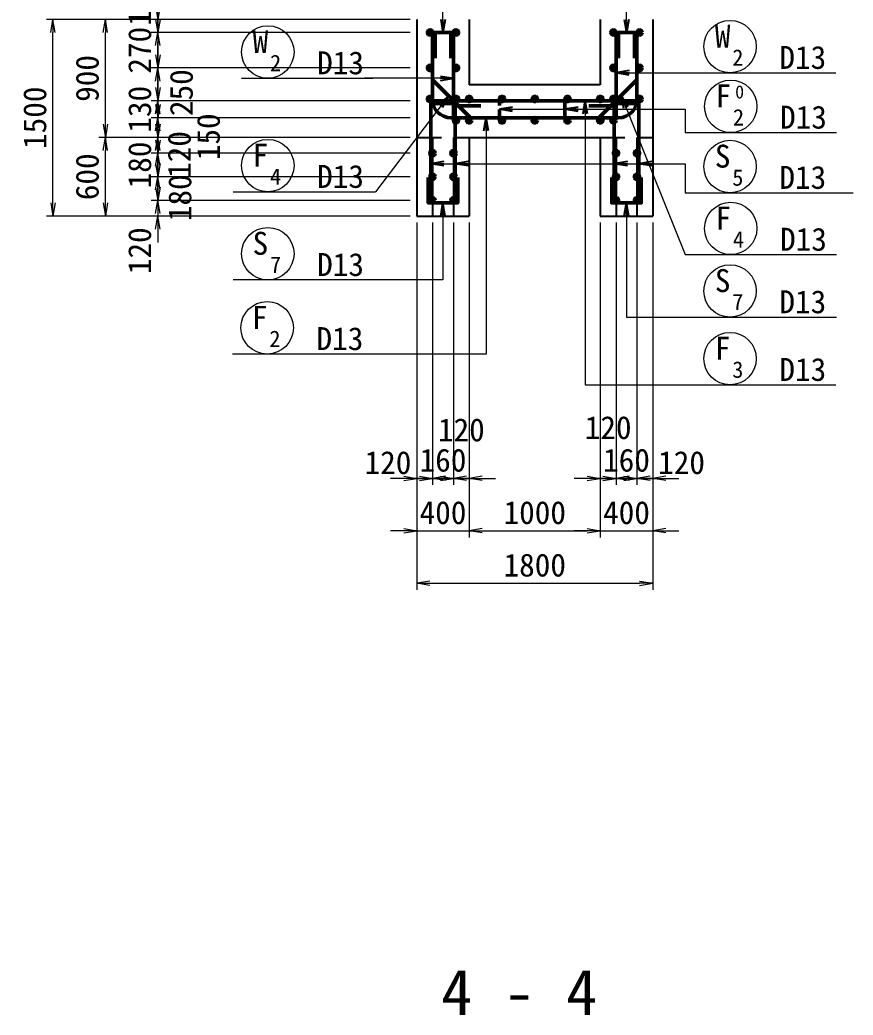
# Model space of a CAD drawing. Header units: millimetres. Extents: x 0 to 126150, y 0 to 29700.
# Drawn here: x 11124 to 17481, y 15986 to 23576 of the extents above; entities that cross this region are included whole.
import ezdxf
from ezdxf.enums import TextEntityAlignment as Align

# ---------------------------------------------------------------- set-up
doc = ezdxf.new("R2010")
doc.units = ezdxf.units.MM
doc.header["$LTSCALE"] = 500
doc.linetypes.add('DASHED2', pattern=[0.375, 0.25, -0.125])
doc.layers.get('Defpoints').update_dxf_attribs({"color": 8})
for name, color, linetype, lineweight in [('D-STR', 3, 'Continuous', 25), ('D-STR-DIM', 7, 'Continuous', 13), ('D-STR-HTXT', 4, 'Continuous', 13), ('D-STR-STR1', 1, 'Continuous', 50), ('D-STR-STR2', 40, 'Continuous', 50), ('D-STR-STR3', 2, 'Continuous', 50), ('D-STR-TXT', 7, 'Continuous', 13)]:
    doc.layers.add(name, color=color, linetype=linetype, lineweight=lineweight)
doc.styles.add('YOKO_GOTHIC', font='')
doc.styles.get('YOKO_GOTHIC').set_extended_font_data('MS Gothic')
doc.dimstyles.new('S50', dxfattribs={"dimscale": 50, "dimtxt": 3.5, "dimasz": 2, "dimexe": 1, "dimexo": 1, "dimgap": 1, "dimtad": 1, "dimdec": 0, "dimzin": 1, "dimdsep": 46, "dimtxsty": 'YOKO_GOTHIC', "dimblk": 'OPEN', "dimcen": 0, "dimclrd": 256, "dimclre": 256, "dimclrt": 256, "dimaunit": 1, "dimadec": 3, "dimazin": 0, "dimtfac": 1, "dimtdec": 0, "dimtix": 1, "dimtmove": 2, "dimatfit": 3, "dimldrblk": 'OPEN', "dimfxl": 1, "dimlwd": -1, "dimlwe": -1, "dimarcsym": 2})

# ---------------------------------------------------------------- blocks, each defined once
blk = doc.blocks.new('_Open')
at = {"color": 0, "linetype": 'ByBlock', "lineweight": -2}
for p, q in [((-1, 0.167), (0, 0)), ((-1, -0.167), (0, 0)), ((0, 0), (-1, 0))]:
    blk.add_line(p, q, dxfattribs=at)
blk = doc.blocks.new('*D15')
at = {"layer": 'D-STR-DIM', "ltscale": 1500, "transparency": 16777216}
for p, q in [((14152.1, 22029.4), (14152.1, 19229.4)), ((15952.1, 22029.4), (15952.1, 19229.4)), ((14252.1, 19279.4), (15852.1, 19279.4))]:
    blk.add_line(p, q, dxfattribs=at)
at = {"layer": 'Defpoints', "color": 0, "ltscale": 1500, "transparency": 16777216}
for p in [(14152.1, 22079.4), (15952.1, 22079.4), (15952.1, 19279.4)]:
    blk.add_point(p, dxfattribs=at)
at = {"layer": 'D-STR-DIM', "ltscale": 1500, "transparency": 16777216, "xscale": 100, "yscale": 100, "zscale": 100, "rotation": 180}
blk.add_blockref('_Open', (14152.1, 19279.4), dxfattribs=at)
at = {"layer": 'D-STR-DIM', "ltscale": 1500, "transparency": 16777216, "xscale": 100, "yscale": 100, "zscale": 100}
blk.add_blockref('_Open', (15952.1, 19279.4), dxfattribs=at)
at = {"layer": 'D-STR-DIM', "ltscale": 1500, "transparency": 16777216, "insert": (15052.1, 19416.9), "char_height": 175, "attachment_point": 5, "style": 'YOKO_GOTHIC'}
blk.add_mtext('1800', dxfattribs=at)
blk = doc.blocks.new('*D16')
at = {"layer": 'D-STR-DIM', "ltscale": 1500, "transparency": 16777216}
for p, q in [((14152.1, 22029.4), (14152.1, 19629.4)), ((14552.1, 22029.4), (14552.1, 19629.4)), ((14052.1, 19679.4), (13952.1, 19679.4)), ((14152.1, 19679.4), (14552.1, 19679.4)), ((14652.1, 19679.4), (14752.1, 19679.4))]:
    blk.add_line(p, q, dxfattribs=at)
at = {"layer": 'Defpoints', "color": 0, "ltscale": 1500, "transparency": 16777216}
for p in [(14152.1, 22079.4), (14552.1, 22079.4), (14552.1, 19679.4)]:
    blk.add_point(p, dxfattribs=at)
at = {"layer": 'D-STR-DIM', "ltscale": 1500, "transparency": 16777216, "xscale": 100, "yscale": 100, "zscale": 100}
blk.add_blockref('_Open', (14152.1, 19679.4), dxfattribs=at)
at = {"layer": 'D-STR-DIM', "ltscale": 1500, "transparency": 16777216, "xscale": 100, "yscale": 100, "zscale": 100, "rotation": 180}
blk.add_blockref('_Open', (14552.1, 19679.4), dxfattribs=at)
at = {"layer": 'D-STR-DIM', "ltscale": 1500, "transparency": 16777216, "insert": (14352.1, 19816.9), "char_height": 175, "attachment_point": 5, "style": 'YOKO_GOTHIC'}
blk.add_mtext('400', dxfattribs=at)
blk = doc.blocks.new('*D17')
at = {"layer": 'D-STR-DIM', "ltscale": 1500, "transparency": 16777216}
for p, q in [((14552.1, 22029.4), (14552.1, 19629.4)), ((15552.1, 22029.4), (15552.1, 19629.4)), ((14652.1, 19679.4), (15452.1, 19679.4))]:
    blk.add_line(p, q, dxfattribs=at)
at = {"layer": 'Defpoints', "color": 0, "ltscale": 1500, "transparency": 16777216}
for p in [(14552.1, 22079.4), (15552.1, 22079.4), (15552.1, 19679.4)]:
    blk.add_point(p, dxfattribs=at)
at = {"layer": 'D-STR-DIM', "ltscale": 1500, "transparency": 16777216, "xscale": 100, "yscale": 100, "zscale": 100, "rotation": 180}
blk.add_blockref('_Open', (14552.1, 19679.4), dxfattribs=at)
at = {"layer": 'D-STR-DIM', "ltscale": 1500, "transparency": 16777216, "xscale": 100, "yscale": 100, "zscale": 100}
blk.add_blockref('_Open', (15552.1, 19679.4), dxfattribs=at)
at = {"layer": 'D-STR-DIM', "ltscale": 1500, "transparency": 16777216, "insert": (15052.1, 19816.9), "char_height": 175, "attachment_point": 5, "style": 'YOKO_GOTHIC'}
blk.add_mtext('1000', dxfattribs=at)
blk = doc.blocks.new('*D18')
at = {"layer": 'D-STR-DIM', "ltscale": 1500, "transparency": 16777216}
for p, q in [((15552.1, 22029.4), (15552.1, 19629.4)), ((15952.1, 22029.4), (15952.1, 19629.4)), ((15452.1, 19679.4), (15352.1, 19679.4)), ((15552.1, 19679.4), (15952.1, 19679.4)), ((16052.1, 19679.4), (16152.1, 19679.4))]:
    blk.add_line(p, q, dxfattribs=at)
at = {"layer": 'Defpoints', "color": 0, "ltscale": 1500, "transparency": 16777216}
for p in [(15552.1, 22079.4), (15952.1, 22079.4), (15952.1, 19679.4)]:
    blk.add_point(p, dxfattribs=at)
at = {"layer": 'D-STR-DIM', "ltscale": 1500, "transparency": 16777216, "xscale": 100, "yscale": 100, "zscale": 100}
blk.add_blockref('_Open', (15552.1, 19679.4), dxfattribs=at)
at = {"layer": 'D-STR-DIM', "ltscale": 1500, "transparency": 16777216, "xscale": 100, "yscale": 100, "zscale": 100, "rotation": 180}
blk.add_blockref('_Open', (15952.1, 19679.4), dxfattribs=at)
at = {"layer": 'D-STR-DIM', "ltscale": 1500, "transparency": 16777216, "insert": (15752.1, 19816.9), "char_height": 175, "attachment_point": 5, "style": 'YOKO_GOTHIC'}
blk.add_mtext('400', dxfattribs=at)
blk = doc.blocks.new('*D19')
at = {"layer": 'D-STR-DIM', "ltscale": 1500, "transparency": 16777216}
for p, q in [((14272.1, 22029.4), (14272.1, 20029.4)), ((14432.1, 22029.4), (14432.1, 20029.4)), ((14172.1, 20079.4), (14072.1, 20079.4)), ((14272.1, 20079.4), (14432.1, 20079.4)), ((14532.1, 20079.4), (14632.1, 20079.4))]:
    blk.add_line(p, q, dxfattribs=at)
at = {"layer": 'Defpoints', "color": 0, "ltscale": 1500, "transparency": 16777216}
for p in [(14272.1, 22079.4), (14432.1, 22079.4), (14432.1, 20079.4)]:
    blk.add_point(p, dxfattribs=at)
at = {"layer": 'D-STR-DIM', "ltscale": 1500, "transparency": 16777216, "xscale": 100, "yscale": 100, "zscale": 100}
blk.add_blockref('_Open', (14272.1, 20079.4), dxfattribs=at)
at = {"layer": 'D-STR-DIM', "ltscale": 1500, "transparency": 16777216, "xscale": 100, "yscale": 100, "zscale": 100, "rotation": 180}
blk.add_blockref('_Open', (14432.1, 20079.4), dxfattribs=at)
at = {"layer": 'D-STR-DIM', "ltscale": 1500, "transparency": 16777216, "insert": (14352.1, 20216.9), "char_height": 175, "attachment_point": 5, "style": 'YOKO_GOTHIC'}
blk.add_mtext('160', dxfattribs=at)
blk = doc.blocks.new('*D20')
at = {"layer": 'D-STR-DIM', "ltscale": 1500, "transparency": 16777216}
for p, q in [((14152.1, 22029.4), (14152.1, 20029.4)), ((14272.1, 22029.4), (14272.1, 20029.4)), ((14052.1, 20079.4), (13952.1, 20079.4)), ((14152.1, 20079.4), (14272.1, 20079.4)), ((14372.1, 20079.4), (14472.1, 20079.4))]:
    blk.add_line(p, q, dxfattribs=at)
at = {"layer": 'Defpoints', "color": 0, "ltscale": 1500, "transparency": 16777216}
for p in [(14152.1, 22079.4), (14272.1, 22079.4), (14272.1, 20079.4)]:
    blk.add_point(p, dxfattribs=at)
at = {"layer": 'D-STR-DIM', "ltscale": 1500, "transparency": 16777216, "xscale": 100, "yscale": 100, "zscale": 100}
blk.add_blockref('_Open', (14152.1, 20079.4), dxfattribs=at)
at = {"layer": 'D-STR-DIM', "ltscale": 1500, "transparency": 16777216, "xscale": 100, "yscale": 100, "zscale": 100, "rotation": 180}
blk.add_blockref('_Open', (14272.1, 20079.4), dxfattribs=at)
at = {"layer": 'D-STR-DIM', "ltscale": 1500, "transparency": 16777216, "insert": (13932.2, 20198.2), "char_height": 175, "attachment_point": 5, "style": 'YOKO_GOTHIC'}
blk.add_mtext('120', dxfattribs=at)
blk = doc.blocks.new('*D21')
at = {"layer": 'D-STR-DIM', "ltscale": 1500, "transparency": 16777216}
for p, q in [((14432.1, 22029.4), (14432.1, 20029.4)), ((14552.1, 22029.4), (14552.1, 20029.4)), ((14332.1, 20079.4), (14232.1, 20079.4)), ((14552.1, 20079.4), (14432.1, 20079.4)), ((14652.1, 20079.4), (14752.1, 20079.4))]:
    blk.add_line(p, q, dxfattribs=at)
at = {"layer": 'Defpoints', "color": 0, "ltscale": 1500, "transparency": 16777216}
for p in [(14432.1, 22079.4), (14552.1, 22079.4), (14432.1, 20079.4)]:
    blk.add_point(p, dxfattribs=at)
at = {"layer": 'D-STR-DIM', "ltscale": 1500, "transparency": 16777216, "xscale": 100, "yscale": 100, "zscale": 100}
blk.add_blockref('_Open', (14432.1, 20079.4), dxfattribs=at)
at = {"layer": 'D-STR-DIM', "ltscale": 1500, "transparency": 16777216, "xscale": 100, "yscale": 100, "zscale": 100, "rotation": 180}
blk.add_blockref('_Open', (14552.1, 20079.4), dxfattribs=at)
at = {"layer": 'D-STR-DIM', "ltscale": 1500, "transparency": 16777216, "insert": (14492.1, 20448.2), "char_height": 175, "attachment_point": 5, "style": 'YOKO_GOTHIC'}
blk.add_mtext('120', dxfattribs=at)
blk = doc.blocks.new('*D22')
at = {"layer": 'D-STR-DIM', "ltscale": 1500, "transparency": 16777216}
for p, q in [((15672.1, 22029.4), (15672.1, 20029.4)), ((15832.1, 22029.4), (15832.1, 20029.4)), ((15572.1, 20079.4), (15472.1, 20079.4)), ((15832.1, 20079.4), (15672.1, 20079.4)), ((15932.1, 20079.4), (16032.1, 20079.4))]:
    blk.add_line(p, q, dxfattribs=at)
at = {"layer": 'Defpoints', "color": 0, "ltscale": 1500, "transparency": 16777216}
for p in [(15672.1, 22079.4), (15832.1, 22079.4), (15672.1, 20079.4)]:
    blk.add_point(p, dxfattribs=at)
at = {"layer": 'D-STR-DIM', "ltscale": 1500, "transparency": 16777216, "xscale": 100, "yscale": 100, "zscale": 100}
blk.add_blockref('_Open', (15672.1, 20079.4), dxfattribs=at)
at = {"layer": 'D-STR-DIM', "ltscale": 1500, "transparency": 16777216, "xscale": 100, "yscale": 100, "zscale": 100, "rotation": 180}
blk.add_blockref('_Open', (15832.1, 20079.4), dxfattribs=at)
at = {"layer": 'D-STR-DIM', "ltscale": 1500, "transparency": 16777216, "insert": (15752.1, 20216.9), "char_height": 175, "attachment_point": 5, "style": 'YOKO_GOTHIC'}
blk.add_mtext('160', dxfattribs=at)
blk = doc.blocks.new('*D23')
at = {"layer": 'D-STR-DIM', "ltscale": 1500, "transparency": 16777216}
for p, q in [((15552.1, 22029.4), (15552.1, 20029.4)), ((15672.1, 22029.4), (15672.1, 20029.4)), ((15452.1, 20079.4), (15352.1, 20079.4)), ((15552.1, 20079.4), (15672.1, 20079.4)), ((15772.1, 20079.4), (15872.1, 20079.4))]:
    blk.add_line(p, q, dxfattribs=at)
at = {"layer": 'Defpoints', "color": 0, "ltscale": 1500, "transparency": 16777216}
for p in [(15552.1, 22079.4), (15672.1, 22079.4), (15672.1, 20079.4)]:
    blk.add_point(p, dxfattribs=at)
at = {"layer": 'D-STR-DIM', "ltscale": 1500, "transparency": 16777216, "xscale": 100, "yscale": 100, "zscale": 100}
blk.add_blockref('_Open', (15552.1, 20079.4), dxfattribs=at)
at = {"layer": 'D-STR-DIM', "ltscale": 1500, "transparency": 16777216, "xscale": 100, "yscale": 100, "zscale": 100, "rotation": 180}
blk.add_blockref('_Open', (15672.1, 20079.4), dxfattribs=at)
at = {"layer": 'D-STR-DIM', "ltscale": 1500, "transparency": 16777216, "insert": (15612.1, 20465.2), "char_height": 175, "attachment_point": 5, "style": 'YOKO_GOTHIC'}
blk.add_mtext('120', dxfattribs=at)
blk = doc.blocks.new('*D24')
at = {"layer": 'D-STR-DIM', "ltscale": 1500, "transparency": 16777216}
for p, q in [((12176.5, 23679.4), (12176.5, 23779.4)), ((14102.1, 23579.4), (12126.5, 23579.4)), ((12176.5, 23579.4), (12176.5, 23479.4)), ((14102.1, 23479.4), (12126.5, 23479.4)), ((12176.5, 23379.4), (12176.5, 23279.4))]:
    blk.add_line(p, q, dxfattribs=at)
at = {"layer": 'Defpoints', "color": 0, "ltscale": 1500, "transparency": 16777216}
for p in [(14152.1, 23579.4), (12176.5, 23479.4), (14152.1, 23479.4)]:
    blk.add_point(p, dxfattribs=at)
at = {"layer": 'D-STR-DIM', "ltscale": 1500, "transparency": 16777216, "xscale": 100, "yscale": 100, "zscale": 100}
for p, rotation in [((12176.5, 23579.4), 270), ((12176.5, 23479.4), 90)]:
    blk.add_blockref('_Open', p, dxfattribs=dict(at, rotation=rotation))
at = {"layer": 'D-STR-DIM', "ltscale": 1500, "transparency": 16777216, "insert": (12039, 23710.1), "char_height": 175, "attachment_point": 5, "rotation": 90, "style": 'YOKO_GOTHIC'}
blk.add_mtext('100', dxfattribs=at)
blk = doc.blocks.new('*D25')
at = {"layer": 'D-STR-DIM', "ltscale": 1500, "transparency": 16777216}
for p, q in [((12176.5, 23579.4), (12176.5, 23679.4)), ((14102.1, 23479.4), (12126.5, 23479.4)), ((12176.5, 23479.4), (12176.5, 23209.4)), ((14102.1, 23209.4), (12126.5, 23209.4)), ((12176.5, 23109.4), (12176.5, 23009.4))]:
    blk.add_line(p, q, dxfattribs=at)
at = {"layer": 'Defpoints', "color": 0, "ltscale": 1500, "transparency": 16777216}
for p in [(14152.1, 23479.4), (12176.5, 23209.4), (14152.1, 23209.4)]:
    blk.add_point(p, dxfattribs=at)
at = {"layer": 'D-STR-DIM', "ltscale": 1500, "transparency": 16777216, "xscale": 100, "yscale": 100, "zscale": 100}
for p, rotation in [((12176.5, 23479.4), 270), ((12176.5, 23209.4), 90)]:
    blk.add_blockref('_Open', p, dxfattribs=dict(at, rotation=rotation))
at = {"layer": 'D-STR-DIM', "ltscale": 1500, "transparency": 16777216, "insert": (12039, 23344.4), "char_height": 175, "attachment_point": 5, "rotation": 90, "style": 'YOKO_GOTHIC'}
blk.add_mtext('270', dxfattribs=at)
blk = doc.blocks.new('*D26')
at = {"layer": 'D-STR-DIM', "ltscale": 1500, "transparency": 16777216}
for p, q in [((12176.5, 23309.4), (12176.5, 23409.4)), ((14102.1, 23209.4), (12126.5, 23209.4)), ((12176.5, 23209.4), (12176.5, 22959.4)), ((14102.1, 22959.4), (12126.5, 22959.4)), ((12176.5, 22859.4), (12176.5, 22759.4))]:
    blk.add_line(p, q, dxfattribs=at)
at = {"layer": 'Defpoints', "color": 0, "ltscale": 1500, "transparency": 16777216}
for p in [(14152.1, 23209.4), (12176.5, 22959.4), (14152.1, 22959.4)]:
    blk.add_point(p, dxfattribs=at)
at = {"layer": 'D-STR-DIM', "ltscale": 1500, "transparency": 16777216, "xscale": 100, "yscale": 100, "zscale": 100}
for p, rotation in [((12176.5, 23209.4), 270), ((12176.5, 22959.4), 90)]:
    blk.add_blockref('_Open', p, dxfattribs=dict(at, rotation=rotation))
at = {"layer": 'D-STR-DIM', "ltscale": 1500, "transparency": 16777216, "insert": (12357, 23020.9), "char_height": 175, "attachment_point": 5, "rotation": 90, "style": 'YOKO_GOTHIC'}
blk.add_mtext('250', dxfattribs=at)
blk = doc.blocks.new('*D27')
at = {"layer": 'D-STR-DIM', "ltscale": 1500, "transparency": 16777216}
for p, q in [((12176.5, 23059.4), (12176.5, 23159.4)), ((14102.1, 22959.4), (12126.5, 22959.4)), ((12176.5, 22959.4), (12176.5, 22829.4)), ((14102.1, 22829.4), (12126.5, 22829.4)), ((12176.5, 22729.4), (12176.5, 22629.4))]:
    blk.add_line(p, q, dxfattribs=at)
at = {"layer": 'Defpoints', "color": 0, "ltscale": 1500, "transparency": 16777216}
for p in [(14152.1, 22959.4), (12176.5, 22829.4), (14152.1, 22829.4)]:
    blk.add_point(p, dxfattribs=at)
at = {"layer": 'D-STR-DIM', "ltscale": 1500, "transparency": 16777216, "xscale": 100, "yscale": 100, "zscale": 100}
for p, rotation in [((12176.5, 22959.4), 270), ((12176.5, 22829.4), 90)]:
    blk.add_blockref('_Open', p, dxfattribs=dict(at, rotation=rotation))
at = {"layer": 'D-STR-DIM', "ltscale": 1500, "transparency": 16777216, "insert": (12039, 22894.4), "char_height": 175, "attachment_point": 5, "rotation": 90, "style": 'YOKO_GOTHIC'}
blk.add_mtext('130', dxfattribs=at)
blk = doc.blocks.new('*D28')
at = {"layer": 'D-STR-DIM', "ltscale": 1500, "transparency": 16777216}
for p, q in [((12176.5, 22929.4), (12176.5, 23029.4)), ((14102.1, 22829.4), (12126.5, 22829.4)), ((12176.5, 22829.4), (12176.5, 22679.4)), ((14102.1, 22679.4), (12126.5, 22679.4)), ((12176.5, 22579.4), (12176.5, 22479.4))]:
    blk.add_line(p, q, dxfattribs=at)
at = {"layer": 'Defpoints', "color": 0, "ltscale": 1500, "transparency": 16777216}
for p in [(14152.1, 22829.4), (12176.5, 22679.4), (14152.1, 22679.4)]:
    blk.add_point(p, dxfattribs=at)
at = {"layer": 'D-STR-DIM', "ltscale": 1500, "transparency": 16777216, "xscale": 100, "yscale": 100, "zscale": 100}
for p, rotation in [((12176.5, 22829.4), 270), ((12176.5, 22679.4), 90)]:
    blk.add_blockref('_Open', p, dxfattribs=dict(at, rotation=rotation))
at = {"layer": 'D-STR-DIM', "ltscale": 1500, "transparency": 16777216, "insert": (12563.5, 22684.4), "char_height": 175, "attachment_point": 5, "rotation": 90, "style": 'YOKO_GOTHIC'}
blk.add_mtext('150', dxfattribs=at)
blk = doc.blocks.new('*D29')
at = {"layer": 'D-STR-DIM', "ltscale": 1500, "transparency": 16777216}
for p, q in [((12176.5, 22779.4), (12176.5, 22879.4)), ((14102.1, 22679.4), (12126.5, 22679.4)), ((12176.5, 22679.4), (12176.5, 22559.4)), ((14102.1, 22559.4), (12126.5, 22559.4)), ((12176.5, 22459.4), (12176.5, 22359.4))]:
    blk.add_line(p, q, dxfattribs=at)
at = {"layer": 'Defpoints', "color": 0, "ltscale": 1500, "transparency": 16777216}
for p in [(14152.1, 22679.4), (12176.5, 22559.4), (14152.1, 22559.4)]:
    blk.add_point(p, dxfattribs=at)
at = {"layer": 'D-STR-DIM', "ltscale": 1500, "transparency": 16777216, "xscale": 100, "yscale": 100, "zscale": 100}
for p, rotation in [((12176.5, 22679.4), 270), ((12176.5, 22559.4), 90)]:
    blk.add_blockref('_Open', p, dxfattribs=dict(at, rotation=rotation))
at = {"layer": 'D-STR-DIM', "ltscale": 1500, "transparency": 16777216, "insert": (12341.1, 22549.4), "char_height": 175, "attachment_point": 5, "rotation": 90, "style": 'YOKO_GOTHIC'}
blk.add_mtext('120', dxfattribs=at)
blk = doc.blocks.new('*D30')
at = {"layer": 'D-STR-DIM', "ltscale": 1500, "transparency": 16777216}
for p, q in [((12176.5, 22659.4), (12176.5, 22759.4)), ((14102.1, 22559.4), (12126.5, 22559.4)), ((12176.5, 22559.4), (12176.5, 22379.4)), ((14102.1, 22379.4), (12126.5, 22379.4)), ((12176.5, 22279.4), (12176.5, 22179.4))]:
    blk.add_line(p, q, dxfattribs=at)
at = {"layer": 'Defpoints', "color": 0, "ltscale": 1500, "transparency": 16777216}
for p in [(14152.1, 22559.4), (12176.5, 22379.4), (14152.1, 22379.4)]:
    blk.add_point(p, dxfattribs=at)
at = {"layer": 'D-STR-DIM', "ltscale": 1500, "transparency": 16777216, "xscale": 100, "yscale": 100, "zscale": 100}
for p, rotation in [((12176.5, 22559.4), 270), ((12176.5, 22379.4), 90)]:
    blk.add_blockref('_Open', p, dxfattribs=dict(at, rotation=rotation))
at = {"layer": 'D-STR-DIM', "ltscale": 1500, "transparency": 16777216, "insert": (12039, 22469.4), "char_height": 175, "attachment_point": 5, "rotation": 90, "style": 'YOKO_GOTHIC'}
blk.add_mtext('180', dxfattribs=at)
blk = doc.blocks.new('*D31')
at = {"layer": 'D-STR-DIM', "ltscale": 1500, "transparency": 16777216}
for p, q in [((12176.5, 22479.4), (12176.5, 22579.4)), ((14102.1, 22379.4), (12126.5, 22379.4)), ((12176.5, 22379.4), (12176.5, 22199.4)), ((14102.1, 22199.4), (12126.5, 22199.4)), ((12176.5, 22099.4), (12176.5, 21999.4))]:
    blk.add_line(p, q, dxfattribs=at)
at = {"layer": 'Defpoints', "color": 0, "ltscale": 1500, "transparency": 16777216}
for p in [(14152.1, 22379.4), (12176.5, 22199.4), (14152.1, 22199.4)]:
    blk.add_point(p, dxfattribs=at)
at = {"layer": 'D-STR-DIM', "ltscale": 1500, "transparency": 16777216, "xscale": 100, "yscale": 100, "zscale": 100}
for p, rotation in [((12176.5, 22379.4), 270), ((12176.5, 22199.4), 90)]:
    blk.add_blockref('_Open', p, dxfattribs=dict(at, rotation=rotation))
at = {"layer": 'D-STR-DIM', "ltscale": 1500, "transparency": 16777216, "insert": (12345.7, 22219.4), "char_height": 175, "attachment_point": 5, "rotation": 90, "style": 'YOKO_GOTHIC'}
blk.add_mtext('180', dxfattribs=at)
blk = doc.blocks.new('*D32')
at = {"layer": 'D-STR-DIM', "ltscale": 1500, "transparency": 16777216}
for p, q in [((12176.5, 22299.4), (12176.5, 22399.4)), ((14102.1, 22199.4), (12126.5, 22199.4)), ((12176.5, 22199.4), (12176.5, 22079.4)), ((14102.1, 22079.4), (12126.5, 22079.4)), ((12176.5, 21979.4), (12176.5, 21879.4))]:
    blk.add_line(p, q, dxfattribs=at)
at = {"layer": 'Defpoints', "color": 0, "ltscale": 1500, "transparency": 16777216}
for p in [(14152.1, 22199.4), (12176.5, 22079.4), (14152.1, 22079.4)]:
    blk.add_point(p, dxfattribs=at)
at = {"layer": 'D-STR-DIM', "ltscale": 1500, "transparency": 16777216, "xscale": 100, "yscale": 100, "zscale": 100}
for p, rotation in [((12176.5, 22199.4), 270), ((12176.5, 22079.4), 90)]:
    blk.add_blockref('_Open', p, dxfattribs=dict(at, rotation=rotation))
at = {"layer": 'D-STR-DIM', "ltscale": 1500, "transparency": 16777216, "insert": (12039, 21815.1), "char_height": 175, "attachment_point": 5, "rotation": 90, "style": 'YOKO_GOTHIC'}
blk.add_mtext('120', dxfattribs=at)
blk = doc.blocks.new('*D33')
at = {"layer": 'D-STR-DIM', "ltscale": 1500, "transparency": 16777216}
for p, q in [((14102.1, 22679.4), (11726.5, 22679.4)), ((11776.5, 22179.4), (11776.5, 22579.4)), ((14102.1, 22079.4), (11726.5, 22079.4))]:
    blk.add_line(p, q, dxfattribs=at)
at = {"layer": 'Defpoints', "color": 0, "ltscale": 1500, "transparency": 16777216}
for p in [(11776.5, 22679.4), (14152.1, 22679.4), (14152.1, 22079.4)]:
    blk.add_point(p, dxfattribs=at)
at = {"layer": 'D-STR-DIM', "ltscale": 1500, "transparency": 16777216, "xscale": 100, "yscale": 100, "zscale": 100}
for p, rotation in [((11776.5, 22679.4), 90), ((11776.5, 22079.4), 270)]:
    blk.add_blockref('_Open', p, dxfattribs=dict(at, rotation=rotation))
at = {"layer": 'D-STR-DIM', "ltscale": 1500, "transparency": 16777216, "insert": (11639, 22379.4), "char_height": 175, "attachment_point": 5, "rotation": 90, "style": 'YOKO_GOTHIC'}
blk.add_mtext('600', dxfattribs=at)
blk = doc.blocks.new('*D34')
at = {"layer": 'D-STR-DIM', "ltscale": 1500, "transparency": 16777216}
for p, q in [((14102.1, 23579.4), (11726.5, 23579.4)), ((11776.5, 22779.4), (11776.5, 23479.4)), ((14102.1, 22679.4), (11726.5, 22679.4))]:
    blk.add_line(p, q, dxfattribs=at)
at = {"layer": 'Defpoints', "color": 0, "ltscale": 1500, "transparency": 16777216}
for p in [(11776.5, 23579.4), (14152.1, 23579.4), (14152.1, 22679.4)]:
    blk.add_point(p, dxfattribs=at)
at = {"layer": 'D-STR-DIM', "ltscale": 1500, "transparency": 16777216, "xscale": 100, "yscale": 100, "zscale": 100}
for p, rotation in [((11776.5, 23579.4), 90), ((11776.5, 22679.4), 270)]:
    blk.add_blockref('_Open', p, dxfattribs=dict(at, rotation=rotation))
at = {"layer": 'D-STR-DIM', "ltscale": 1500, "transparency": 16777216, "insert": (11639, 23129.4), "char_height": 175, "attachment_point": 5, "rotation": 90, "style": 'YOKO_GOTHIC'}
blk.add_mtext('900', dxfattribs=at)
blk = doc.blocks.new('*D35')
at = {"layer": 'D-STR-DIM', "ltscale": 1500, "transparency": 16777216}
for p, q in [((14102.1, 23579.4), (11326.5, 23579.4)), ((11376.5, 22179.4), (11376.5, 23479.4)), ((14102.1, 22079.4), (11326.5, 22079.4))]:
    blk.add_line(p, q, dxfattribs=at)
at = {"layer": 'Defpoints', "color": 0, "ltscale": 1500, "transparency": 16777216}
for p in [(11376.5, 23579.4), (14152.1, 23579.4), (14152.1, 22079.4)]:
    blk.add_point(p, dxfattribs=at)
at = {"layer": 'D-STR-DIM', "ltscale": 1500, "transparency": 16777216, "xscale": 100, "yscale": 100, "zscale": 100}
for p, rotation in [((11376.5, 23579.4), 90), ((11376.5, 22079.4), 270)]:
    blk.add_blockref('_Open', p, dxfattribs=dict(at, rotation=rotation))
at = {"layer": 'D-STR-DIM', "ltscale": 1500, "transparency": 16777216, "insert": (11239, 22829.4), "char_height": 175, "attachment_point": 5, "rotation": 90, "style": 'YOKO_GOTHIC'}
blk.add_mtext('1500', dxfattribs=at)
blk = doc.blocks.new('*D394')
at = {"layer": 'D-STR-DIM', "ltscale": 1500, "transparency": 16777216}
for p, q in [((15832.1, 22029.4), (15832.1, 20029.4)), ((15952.1, 22029.4), (15952.1, 20029.4)), ((15732.1, 20079.4), (15632.1, 20079.4)), ((15952.1, 20079.4), (15832.1, 20079.4)), ((16052.1, 20079.4), (16152.1, 20079.4))]:
    blk.add_line(p, q, dxfattribs=at)
at = {"layer": 'Defpoints', "color": 0, "ltscale": 1500, "transparency": 16777216}
for p in [(15832.1, 22079.4), (15952.1, 22079.4), (15832.1, 20079.4)]:
    blk.add_point(p, dxfattribs=at)
at = {"layer": 'D-STR-DIM', "ltscale": 1500, "transparency": 16777216, "xscale": 100, "yscale": 100, "zscale": 100}
blk.add_blockref('_Open', (15832.1, 20079.4), dxfattribs=at)
at = {"layer": 'D-STR-DIM', "ltscale": 1500, "transparency": 16777216, "xscale": 100, "yscale": 100, "zscale": 100, "rotation": 180}
blk.add_blockref('_Open', (15952.1, 20079.4), dxfattribs=at)
at = {"layer": 'D-STR-DIM', "ltscale": 1500, "transparency": 16777216, "insert": (16172, 20198.2), "char_height": 175, "attachment_point": 5, "style": 'YOKO_GOTHIC'}
blk.add_mtext('120', dxfattribs=at)

msp = doc.modelspace()

# ---------------------------------------------------------------- linework, layer by layer
at = {"layer": 'D-STR', "ltscale": 1500}
for p, q in [((14152.1, 23579.4), (14152.1, 22079.4)), ((14552.1, 23579.4), (14552.1, 23079.4)), ((15552.1, 23579.4), (15552.1, 23079.4)), ((15952.1, 23579.4), (15952.1, 22079.4)), ((15552.1, 23079.4), (14552.1, 23079.4)), ((14552.1, 22679.4), (14552.1, 22079.4)), ((14552.1, 22679.4), (15552.1, 22679.4)), ((15552.1, 22679.4), (15552.1, 22079.4)), ((14152.1, 22079.4), (14552.1, 22079.4)), ((15552.1, 22079.4), (15952.1, 22079.4))]:
    msp.add_line(p, q, dxfattribs=at)
at = {"layer": 'D-STR'}
msp.add_line((15552.1, 23079.4), (14552.1, 23079.4), dxfattribs=at)
at = {"layer": 'D-STR', "linetype": 'DASHED2', "ltscale": 1.5}
for p, q in [((14152.1, 22679.4), (14552.1, 22679.4)), ((15552.1, 22679.4), (15952.1, 22679.4))]:
    msp.add_line(p, q, dxfattribs=at)
at = {"layer": 'D-STR-HTXT'}
for p, q in [((16342, 23172.1), (17348.6, 23172.1)), ((12815.6, 23130.8), (13817.1, 23130.8)), ((16198.7, 22894.4), (16198.7, 22716.5)), ((16198.7, 22716.5), (17353.6, 22716.5)), ((12750.6, 22264.5), (13837.8, 22264.5)), ((16198.7, 21785.4), (17353.6, 21785.4))]:
    msp.add_line(p, q, dxfattribs=at)
msp.add_lwpolyline([(16198.7, 22257.4), (17480.9, 22257.4)], dxfattribs=at)
for centre in [(13015.6, 23330.8), (16542, 23372.1), (16547.1, 22916.5), (13015.6, 22464.5), (16542, 22457.4), (16547.1, 21985.4), (13015.6, 21792.7), (16542, 21508.5), (13010.5, 21227.5), (16542, 20992.4)]:
    msp.add_circle(centre, 200, dxfattribs=at)
at = {"layer": 'D-STR-STR1'}
for p, q in [((14272.1, 22969.4), (14272.1, 23479.4)), ((14432.1, 23479.4), (14272.1, 23479.4)), ((14292.1, 23284.4), (14292.1, 23479.4)), ((14412.1, 23284.4), (14412.1, 23479.4)), ((14432.1, 22829.4), (14432.1, 23479.4)), ((15672.1, 22829.4), (15672.1, 23479.4)), ((15832.1, 23479.4), (15672.1, 23479.4)), ((15692.1, 23284.4), (15692.1, 23479.4)), ((15812.1, 23284.4), (15812.1, 23479.4)), ((15832.1, 22969.4), (15832.1, 23479.4)), ((14562.1, 22829.4), (14272.1, 23119.4)), ((15542.1, 22829.4), (15832.1, 23119.4)), ((14259.1, 22199.4), (14259.1, 22959.4)), ((14259.1, 22939.4), (14454.1, 22939.4)), ((14272.1, 22959.4), (15832.1, 22959.4)), ((14272.1, 22959.4), (15832.1, 22959.4)), ((14445.1, 22199.4), (14445.1, 22959.4)), ((15845.1, 22939.4), (15650.1, 22939.4)), ((15659.1, 22199.4), (15659.1, 22959.4)), ((15845.1, 22199.4), (15845.1, 22959.4)), ((14445.1, 22919.4), (14640.1, 22919.4)), ((15659.1, 22919.4), (15464.1, 22919.4)), ((14412.1, 22829.4), (15692.1, 22829.4))]:
    msp.add_line(p, q, dxfattribs=at)
for points in [[(14239.1, 22374.4), (14239.1, 22179.4), (14465.1, 22179.4), (14465.1, 22374.4)], [(15639.1, 22374.4), (15639.1, 22179.4), (15865.1, 22179.4), (15865.1, 22374.4)]]:
    msp.add_lwpolyline(points, dxfattribs=at)
for centre, start, end in [((14412.1, 22969.4), 180, 270), ((15692.1, 22969.4), 270, 0)]:
    msp.add_arc(centre, 140, start, end, dxfattribs=at)
at = {"layer": 'D-STR-STR2', "lineweight": 50}
for centre, radius in [((14253.1, 23479.4), 20), ((14253.1, 23479.4), 10), ((14451.1, 23479.4), 20), ((14451.1, 23479.4), 10), ((15653.1, 23479.4), 20), ((15653.1, 23479.4), 10), ((15851.1, 23479.4), 20), ((15851.1, 23479.4), 10), ((14253.1, 23209.4), 20), ((14451.1, 23209.4), 20), ((15653.1, 23209.4), 20), ((15851.1, 23209.4), 20), ((14253.1, 23209.4), 10), ((14451.1, 23209.4), 10), ((15653.1, 23209.4), 10), ((15851.1, 23209.4), 10), ((14253.1, 22972.4), 20), ((14253.1, 22972.4), 10), ((14451.1, 22972.4), 20), ((14451.1, 22972.4), 10), ((14552.1, 22972.4), 20), ((14552.1, 22972.4), 10), ((14802.1, 22972.4), 20), ((14802.1, 22972.4), 10), ((15052.1, 22972.4), 20), ((15052.1, 22972.4), 10), ((15302.1, 22972.4), 20), ((15302.1, 22972.4), 10), ((15552.1, 22972.4), 20), ((15552.1, 22972.4), 10), ((15653.1, 22972.4), 20), ((15653.1, 22972.4), 10), ((15851.1, 22972.4), 20), ((15851.1, 22972.4), 10), ((14451.1, 22810.4), 20), ((14451.1, 22810.4), 10), ((14552.1, 22810.4), 20), ((14552.1, 22810.4), 10), ((14802.1, 22810.4), 20), ((14802.1, 22810.4), 10), ((15052.1, 22810.4), 20), ((15052.1, 22810.4), 10), ((15302.1, 22810.4), 20), ((15302.1, 22810.4), 10), ((15552.1, 22810.4), 20), ((15552.1, 22810.4), 10), ((15653.1, 22810.4), 20), ((15653.1, 22810.4), 10), ((14272.1, 22559.4), 20), ((14272.1, 22559.4), 10), ((14432.1, 22559.4), 20), ((14432.1, 22559.4), 10), ((15672.1, 22559.4), 20), ((15672.1, 22559.4), 10), ((15832.1, 22559.4), 20), ((15832.1, 22559.4), 10), ((14272.1, 22379.4), 20), ((14432.1, 22379.4), 20), ((15672.1, 22379.4), 20), ((15832.1, 22379.4), 20), ((14272.1, 22379.4), 10), ((14432.1, 22379.4), 10), ((15672.1, 22379.4), 10), ((15832.1, 22379.4), 10), ((14272.1, 22199.4), 20), ((14272.1, 22199.4), 10), ((14432.1, 22199.4), 20), ((14432.1, 22199.4), 10), ((15672.1, 22199.4), 20), ((15672.1, 22199.4), 10), ((15832.1, 22199.4), 20), ((15832.1, 22199.4), 10)]:
    msp.add_circle(centre, radius, dxfattribs=at)
at = {"layer": 'D-STR-STR3', "linetype": 'DASHED2', "ltscale": 0.5}
msp.add_line((14782.1, 22829.4), (14782.1, 22959.4), dxfattribs=at)
at = {"layer": 'D-STR-STR3'}
msp.add_line((15282.1, 22829.4), (15282.1, 22959.4), dxfattribs=at)
at = {"layer": 'Defpoints'}
for p, q in [((14272.1, 22679.4), (14272.1, 22079.4)), ((14432.1, 22679.4), (14432.1, 22079.4)), ((15672.1, 22679.4), (15672.1, 22079.4)), ((15832.1, 22679.4), (15832.1, 22079.4))]:
    msp.add_line(p, q, dxfattribs=at)

# ---------------------------------------------------------------- texts
at = {"layer": 'D-STR-TXT', "style": 'YOKO_GOTHIC'}
for s, height, p in [('W', 175, (16485.8, 23363.8)), ('W', 175, (12959.3, 23322.4)), ('2', 125, (13075, 23184.6)), ('2', 125, (16601.4, 23226)), ('F', 175, (16490.8, 22908.2)), ('0', 100, (16615.2, 22976.7)), ('2', 125, (16606.5, 22770.4)), ('F', 175, (12959.3, 22456.2)), ('S', 175, (16485.8, 22449)), ('4', 125, (13075, 22318.4)), ('5', 125, (16601.4, 22311.2)), ('F', 175, (16490.8, 21977.1)), ('S', 175, (12959.3, 21784.4)), ('4', 125, (16606.5, 21839.3)), ('7', 125, (13075, 21646.6)), ('S', 175, (16485.8, 21500.1)), ('7', 125, (16601.4, 21362.3)), ('F', 175, (12954.3, 21219.1)), ('2', 125, (13069.9, 21081.3)), ('F', 175, (16485.8, 20984.1)), ('3', 125, (16601.4, 20846.3)), ('4 - 4', 350, (14933.8, 15986))]:
    msp.add_text(s, height=height, dxfattribs=at).set_placement(p, align=Align.CENTER)
for p in [(16918.6, 23202.1), (13392.1, 23160.8), (16923.6, 22746.5), (13392.1, 22294.5), (16918.6, 22287.4), (16923.6, 21815.4), (13392.1, 21622.7), (16918.6, 21338.5), (13387.1, 21057.5), (16918.6, 20822.4)]:
    msp.add_text('D13', height=175, dxfattribs=at).set_placement(p)

# ---------------------------------------------------------------- dimensions: what is measured, and where the dimension line sits
at = {"layer": 'D-STR-DIM', "ltscale": 1500}
for base, p1, p2, angle, picture, middle in [((12176.5, 23479.4), (14152.1, 23579.4), (14152.1, 23479.4), 90, '*D24', (12039, 23710.1)), ((12176.5, 22959.4), (14152.1, 23209.4), (14152.1, 22959.4), 90, '*D26', (12357, 23020.9)), ((12176.5, 22679.4), (14152.1, 22829.4), (14152.1, 22679.4), 90, '*D28', (12563.5, 22684.4)), ((12176.5, 22559.4), (14152.1, 22679.4), (14152.1, 22559.4), 90, '*D29', (12341.1, 22549.4)), ((12176.5, 22199.4), (14152.1, 22379.4), (14152.1, 22199.4), 90, '*D31', (12345.7, 22219.4)), ((12176.5, 22079.4), (14152.1, 22199.4), (14152.1, 22079.4), 90, '*D32', (12039, 21815.1)), ((14432.1, 20079.4), (14552.1, 22079.4), (14432.1, 22079.4), 180, '*D21', (14492.1, 20448.2)), ((15832.1, 20079.4), (15952.1, 22079.4), (15832.1, 22079.4), 180, '*D394', (16172, 20198.2))]:
    dim = msp.add_linear_dim(base=base, p1=p1, p2=p2, angle=angle, dimstyle='S50', dxfattribs=at)
    dim.commit()
    dim.dimension.update_dxf_attribs({"geometry": picture, "text_midpoint": middle, "dimtype": 160})
for base, p1, p2, angle, picture, middle in [((12176.5, 23209.4), (14152.1, 23479.4), (14152.1, 23209.4), 90, '*D25', (12039, 23344.4)), ((11376.5, 23579.4), (14152.1, 22079.4), (14152.1, 23579.4), 90, '*D35', (11239, 22829.4)), ((11776.5, 23579.4), (14152.1, 22679.4), (14152.1, 23579.4), 90, '*D34', (11639, 23129.4)), ((12176.5, 22829.4), (14152.1, 22959.4), (14152.1, 22829.4), 90, '*D27', (12039, 22894.4)), ((12176.5, 22379.4), (14152.1, 22559.4), (14152.1, 22379.4), 90, '*D30', (12039, 22469.4)), ((11776.5, 22679.4), (14152.1, 22079.4), (14152.1, 22679.4), 90, '*D33', (11639, 22379.4)), ((15672.1, 20079.4), (15832.1, 22079.4), (15672.1, 22079.4), 180, '*D22', (15752.1, 20216.9))]:
    dim = msp.add_linear_dim(base=base, p1=p1, p2=p2, angle=angle, dimstyle='S50', dxfattribs=at)
    dim.commit()
    dim.dimension.update_dxf_attribs({"geometry": picture, "text_midpoint": middle})
for base, p1, p2, picture, middle in [((14272.1, 20079.4), (14152.1, 22079.4), (14272.1, 22079.4), '*D20', (13932.2, 20198.2)), ((15672.1, 20079.4), (15552.1, 22079.4), (15672.1, 22079.4), '*D23', (15612.1, 20465.2))]:
    dim = msp.add_linear_dim(base=base, p1=p1, p2=p2, dimstyle='S50', dxfattribs=at)
    dim.commit()
    dim.dimension.update_dxf_attribs({"geometry": picture, "text_midpoint": middle, "dimtype": 160})
for base, p1, p2, picture, middle in [((14552.1, 19679.4), (14152.1, 22079.4), (14552.1, 22079.4), '*D16', (14352.1, 19816.9)), ((14432.1, 20079.4), (14272.1, 22079.4), (14432.1, 22079.4), '*D19', (14352.1, 20216.9)), ((15952.1, 19279.4), (14152.1, 22079.4), (15952.1, 22079.4), '*D15', (15052.1, 19416.9)), ((15552.1, 19679.4), (14552.1, 22079.4), (15552.1, 22079.4), '*D17', (15052.1, 19816.9)), ((15952.1, 19679.4), (15552.1, 22079.4), (15952.1, 22079.4), '*D18', (15752.1, 19816.9))]:
    dim = msp.add_linear_dim(base=base, p1=p1, p2=p2, dimstyle='S50', dxfattribs=at)
    dim.commit()
    dim.dimension.update_dxf_attribs({"geometry": picture, "text_midpoint": middle})

# ---------------------------------------------------------------- leaders
at = {"layer": 'D-STR-HTXT'}
for points in [[(14352.1, 23479.4), (14352.1, 24077.3)], [(15752.1, 23479.4), (15752.1, 24077.3)], [(15672.1, 23172.1), (16352.1, 23172.1)], [(14432.1, 23130.8), (13752.1, 23130.8)], [(15711.2, 22998.5), (16198.7, 21785.4)], [(14395, 22996.5), (13837.8, 22264.5)], [(15437.9, 22959.4), (15437.9, 20792.4), (17348.6, 20792.4)], [(14782.1, 22894.4), (16198.7, 22894.4)], [(15282.1, 22894.4), (15729.7, 22894.4)], [(14681.6, 22829.4), (14681.6, 21027.5), (12745.6, 21027.5)], [(14445.1, 22479.1), (14832.5, 22479.1)], [(15659.1, 22479.1), (16046.5, 22479.1)], [(15845.1, 22479.1), (16198.7, 22479.1)]]:
    msp.add_leader(points, dimstyle='S50', dxfattribs=at)
for points in [[(14259.1, 22479.1), (16198.7, 22479.1), (16198.7, 22257.4)], [(14352.1, 22179.4), (14352.1, 21592.7), (12750.6, 21592.7)], [(15752.1, 22179.4), (15752.1, 21308.5), (17353.6, 21308.5)]]:
    msp.add_leader(points, dimstyle='S50', override={"dimgap": 1, "dimtad": 0}, dxfattribs=at)

doc.saveas('drawing.dxf')
